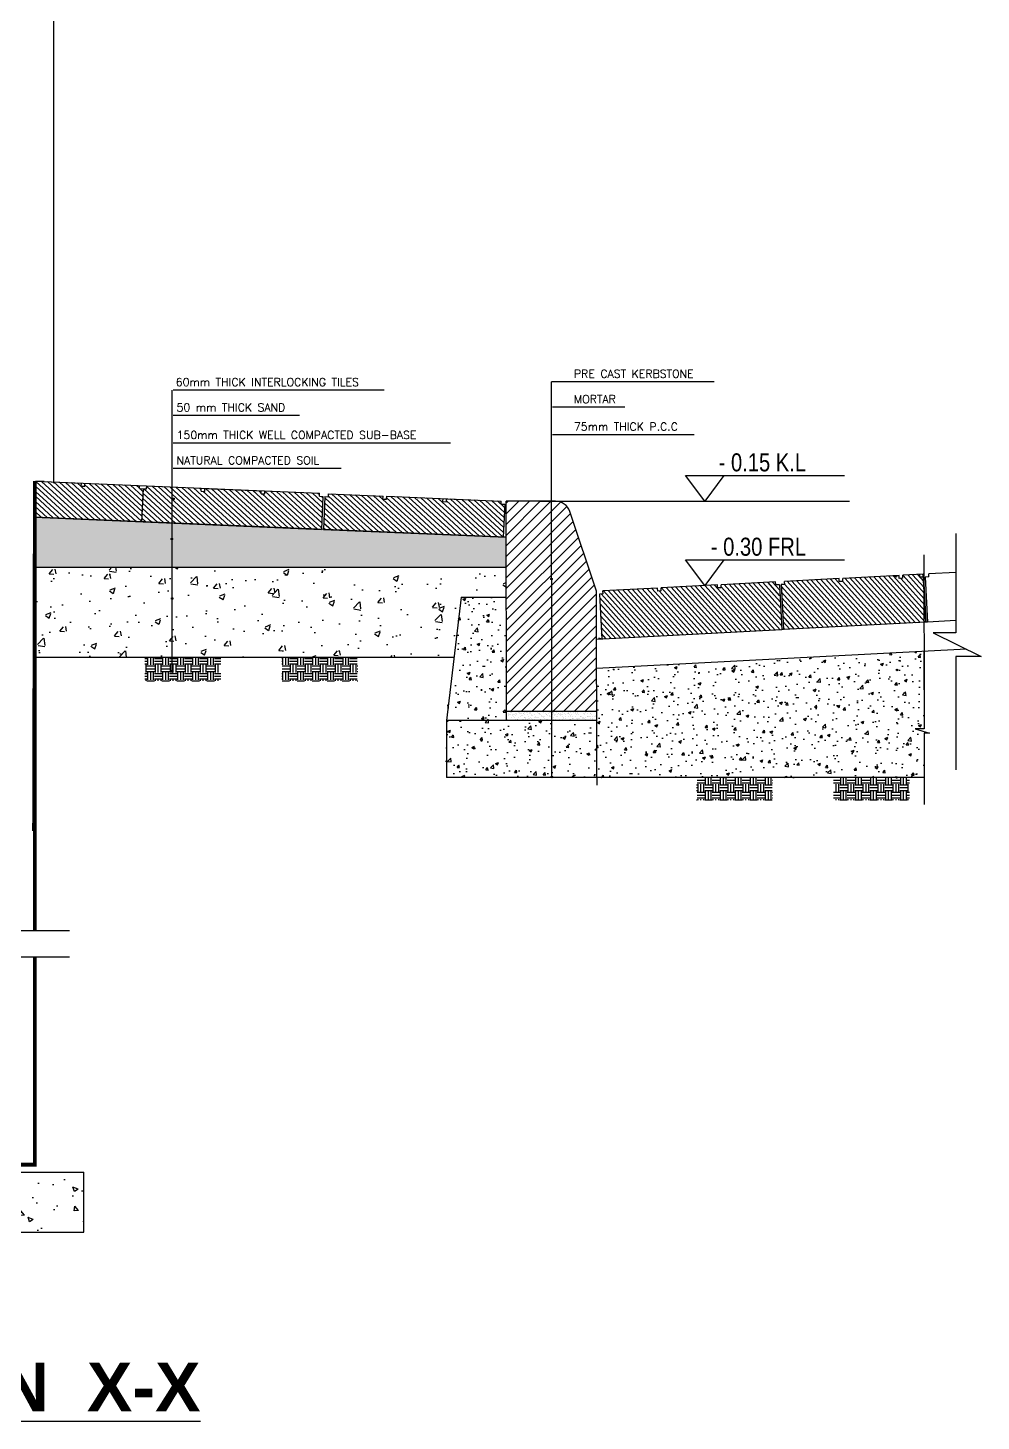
# Model space of a CAD drawing. Header units: centimetres. Extents: x -3744 to 3813, y -6963 to 3597.
# Drawn here: x -1114 to -718, y -6958 to -6379 of the extents above; entities that cross this region are included whole.
import ezdxf

# ---------------------------------------------------------------- set-up
doc = ezdxf.new("R2010")
doc.units = ezdxf.units.CM
doc.header["$LTSCALE"] = 100
doc.header["$MEASUREMENT"] = 0
for name, color, linetype in [('A_DIM-AXIS', 6, 'Continuous'), ('CONC', 3, 'Continuous'), ('HAT', 4, 'Continuous'), ('HATCH', 8, 'Continuous'), ('L-LANDSCAPE', 11, 'Continuous'), ('Section', 7, 'Continuous'), ('TEXT', 3, 'Continuous'), ('WALL-01', 7, 'Continuous'), ('WALL-03', 2, 'Continuous')]:
    doc.layers.add(name, color=color, linetype=linetype)
doc.styles.add('ROMANS', font='romans')
doc.styles.add('SANSSERIFBOLD', font='SASB____.pfb', dxfattribs={"height": 0.7})
doc.styles.add('XX-Z6-101$0$Arial-0.8', font='arial.ttf', dxfattribs={"width": 0.8})

# ---------------------------------------------------------------- blocks, each defined once
blk = doc.blocks.new('*X83')
at = {"color": 0}
for p, q in [((-5507.6, 1093.8), (-5500, 1093.8)), ((-5507.6, 1084.4), (-5500, 1084.4)), ((-5507.6, 1075), (-5500, 1075)), ((-5503.1, 1046.9), (-5503.1, 1071.9)), ((-5500, 1068.8), (-5475, 1068.8)), ((-5496.9, 1071.9), (-5496.9, 1094.5)), ((-5487.5, 1071.9), (-5487.5, 1094.5)), ((-5478.1, 1071.9), (-5478.1, 1094.5)), ((-5475, 1093.8), (-5450, 1093.8)), ((-5475, 1084.4), (-5450, 1084.4)), ((-5475, 1075), (-5450, 1075)), ((-5471.9, 1046.9), (-5471.9, 1071.9)), ((-5462.5, 1046.9), (-5462.5, 1071.9)), ((-5453.1, 1046.9), (-5453.1, 1071.9)), ((-5450, 1068.8), (-5425, 1068.8)), ((-5446.9, 1071.9), (-5446.9, 1094.5)), ((-5437.5, 1071.9), (-5437.5, 1094.5)), ((-5428.1, 1071.9), (-5428.1, 1094.5)), ((-5425, 1093.8), (-5400, 1093.8)), ((-5425, 1084.4), (-5400, 1084.4)), ((-5425, 1075), (-5400, 1075)), ((-5421.9, 1046.9), (-5421.9, 1071.9)), ((-5412.5, 1046.9), (-5412.5, 1071.9)), ((-5403.1, 1046.9), (-5403.1, 1071.9)), ((-5400, 1068.8), (-5375, 1068.8)), ((-5396.9, 1071.9), (-5396.9, 1094.5)), ((-5387.5, 1071.9), (-5387.5, 1094.5)), ((-5378.1, 1071.9), (-5378.1, 1094.5)), ((-5375, 1093.8), (-5350, 1093.8)), ((-5375, 1084.4), (-5350, 1084.4)), ((-5375, 1075), (-5350, 1075)), ((-5371.9, 1046.9), (-5371.9, 1071.9)), ((-5362.5, 1046.9), (-5362.5, 1071.9)), ((-5353.1, 1046.9), (-5353.1, 1071.9)), ((-5350, 1068.8), (-5325, 1068.8)), ((-5346.9, 1071.9), (-5346.9, 1094.5)), ((-5337.5, 1071.9), (-5337.5, 1094.5)), ((-5328.1, 1071.9), (-5328.1, 1094.5)), ((-5325, 1093.8), (-5300, 1093.8)), ((-5325, 1084.4), (-5300, 1084.4)), ((-5325, 1075), (-5300, 1075)), ((-5321.9, 1046.9), (-5321.9, 1071.9)), ((-5312.5, 1046.9), (-5312.5, 1071.9)), ((-5303.1, 1046.9), (-5303.1, 1071.9)), ((-5300, 1068.8), (-5275, 1068.8)), ((-5296.9, 1071.9), (-5296.9, 1094.5)), ((-5287.5, 1071.9), (-5287.5, 1094.5)), ((-5278.1, 1071.9), (-5278.1, 1094.5)), ((-5275, 1093.8), (-5254.4, 1093.8)), ((-5275, 1084.4), (-5254.4, 1084.4)), ((-5275, 1075), (-5254.4, 1075)), ((-5271.9, 1046.9), (-5271.9, 1071.9)), ((-5262.5, 1046.9), (-5262.5, 1071.9)), ((-5050.8, 1093.8), (-5050, 1093.8)), ((-5050.8, 1084.4), (-5050, 1084.4)), ((-5050.8, 1075), (-5050, 1075)), ((-5050, 1068.8), (-5025, 1068.8)), ((-5046.9, 1071.9), (-5046.9, 1094.5)), ((-5037.5, 1071.9), (-5037.5, 1094.5)), ((-5028.1, 1071.9), (-5028.1, 1094.5)), ((-5025, 1093.8), (-5000, 1093.8)), ((-5025, 1084.4), (-5000, 1084.4)), ((-5025, 1075), (-5000, 1075)), ((-5021.9, 1046.9), (-5021.9, 1071.9)), ((-5012.5, 1046.9), (-5012.5, 1071.9)), ((-5003.1, 1046.9), (-5003.1, 1071.9)), ((-5000, 1068.8), (-4975, 1068.8)), ((-4996.9, 1071.9), (-4996.9, 1094.5)), ((-4987.5, 1071.9), (-4987.5, 1094.5)), ((-4978.1, 1071.9), (-4978.1, 1094.5)), ((-4975, 1093.8), (-4950, 1093.8)), ((-4975, 1084.4), (-4950, 1084.4)), ((-4975, 1075), (-4950, 1075)), ((-4971.9, 1046.9), (-4971.9, 1071.9)), ((-4962.5, 1046.9), (-4962.5, 1071.9)), ((-4953.1, 1046.9), (-4953.1, 1071.9)), ((-4950, 1068.8), (-4925, 1068.8)), ((-4946.9, 1071.9), (-4946.9, 1094.5)), ((-4937.5, 1071.9), (-4937.5, 1094.5)), ((-4928.1, 1071.9), (-4928.1, 1094.5)), ((-4925, 1093.8), (-4900, 1093.8)), ((-4925, 1084.4), (-4900, 1084.4)), ((-4925, 1075), (-4900, 1075)), ((-4921.9, 1046.9), (-4921.9, 1071.9)), ((-4912.5, 1046.9), (-4912.5, 1071.9)), ((-4903.1, 1046.9), (-4903.1, 1071.9)), ((-4900, 1068.8), (-4875, 1068.8)), ((-4896.9, 1071.9), (-4896.9, 1094.5)), ((-4887.5, 1071.9), (-4887.5, 1094.5)), ((-4878.1, 1071.9), (-4878.1, 1094.5)), ((-4875, 1093.8), (-4850, 1093.8)), ((-4875, 1084.4), (-4850, 1084.4)), ((-4875, 1075), (-4850, 1075)), ((-4871.9, 1046.9), (-4871.9, 1071.9)), ((-4862.5, 1046.9), (-4862.5, 1071.9)), ((-4853.1, 1046.9), (-4853.1, 1071.9)), ((-4850, 1068.8), (-4825, 1068.8)), ((-4846.9, 1071.9), (-4846.9, 1094.5)), ((-4837.5, 1071.9), (-4837.5, 1094.5)), ((-4828.1, 1071.9), (-4828.1, 1094.5)), ((-4825, 1093.8), (-4800, 1093.8)), ((-4825, 1084.4), (-4800, 1084.4)), ((-4825, 1075), (-4800, 1075)), ((-4821.9, 1046.9), (-4821.9, 1071.9)), ((-4812.5, 1046.9), (-4812.5, 1071.9)), ((-4803.1, 1046.9), (-4803.1, 1071.9)), ((-4800, 1068.8), (-4797.5, 1068.8)), ((-5507.6, 1043.8), (-5500, 1043.8)), ((-5507.6, 1034.4), (-5500, 1034.4)), ((-5507.6, 1025), (-5500, 1025)), ((-5503.1, 1018.4), (-5503.1, 1021.9)), ((-5500, 1059.4), (-5475, 1059.4)), ((-5500, 1050), (-5475, 1050)), ((-5496.9, 1021.9), (-5496.9, 1046.9)), ((-5487.5, 1021.9), (-5487.5, 1046.9)), ((-5478.1, 1021.9), (-5478.1, 1046.9)), ((-5475, 1043.8), (-5450, 1043.8)), ((-5475, 1034.4), (-5450, 1034.4)), ((-5475, 1025), (-5450, 1025)), ((-5471.9, 1018.4), (-5471.9, 1021.9)), ((-5462.5, 1018.4), (-5462.5, 1021.9)), ((-5453.1, 1018.4), (-5453.1, 1021.9)), ((-5450, 1059.4), (-5425, 1059.4)), ((-5450, 1050), (-5425, 1050)), ((-5446.9, 1021.9), (-5446.9, 1046.9)), ((-5437.5, 1021.9), (-5437.5, 1046.9)), ((-5428.1, 1021.9), (-5428.1, 1046.9)), ((-5425, 1043.8), (-5400, 1043.8)), ((-5425, 1034.4), (-5400, 1034.4)), ((-5425, 1025), (-5400, 1025)), ((-5421.9, 1018.4), (-5421.9, 1021.9)), ((-5412.5, 1018.4), (-5412.5, 1021.9)), ((-5403.1, 1018.4), (-5403.1, 1021.9)), ((-5400, 1059.4), (-5375, 1059.4)), ((-5400, 1050), (-5375, 1050)), ((-5396.9, 1021.9), (-5396.9, 1046.9)), ((-5387.5, 1021.9), (-5387.5, 1046.9)), ((-5378.1, 1021.9), (-5378.1, 1046.9)), ((-5375, 1043.8), (-5350, 1043.8)), ((-5375, 1034.4), (-5350, 1034.4)), ((-5375, 1025), (-5350, 1025)), ((-5371.9, 1018.4), (-5371.9, 1021.9)), ((-5362.5, 1018.4), (-5362.5, 1021.9)), ((-5353.1, 1018.4), (-5353.1, 1021.9)), ((-5350, 1059.4), (-5325, 1059.4)), ((-5350, 1050), (-5325, 1050)), ((-5346.9, 1021.9), (-5346.9, 1046.9)), ((-5337.5, 1021.9), (-5337.5, 1046.9)), ((-5328.1, 1021.9), (-5328.1, 1046.9)), ((-5325, 1043.8), (-5300, 1043.8)), ((-5325, 1034.4), (-5300, 1034.4)), ((-5325, 1025), (-5300, 1025)), ((-5321.9, 1018.4), (-5321.9, 1021.9)), ((-5312.5, 1018.4), (-5312.5, 1021.9)), ((-5303.1, 1018.4), (-5303.1, 1021.9)), ((-5300, 1059.4), (-5275, 1059.4)), ((-5300, 1050), (-5275, 1050)), ((-5296.9, 1021.9), (-5296.9, 1046.9)), ((-5287.5, 1021.9), (-5287.5, 1046.9)), ((-5278.1, 1021.9), (-5278.1, 1046.9)), ((-5275, 1043.8), (-5254.4, 1043.8)), ((-5275, 1034.4), (-5254.4, 1034.4)), ((-5275, 1025), (-5254.4, 1025)), ((-5271.9, 1018.4), (-5271.9, 1021.9)), ((-5262.5, 1018.4), (-5262.5, 1021.9)), ((-5050.8, 1043.8), (-5050, 1043.8)), ((-5050.8, 1034.4), (-5050, 1034.4)), ((-5050.8, 1025), (-5050, 1025)), ((-5050, 1059.4), (-5025, 1059.4)), ((-5050, 1050), (-5025, 1050)), ((-5046.9, 1021.9), (-5046.9, 1046.9)), ((-5037.5, 1021.9), (-5037.5, 1046.9)), ((-5028.1, 1021.9), (-5028.1, 1046.9)), ((-5025, 1043.8), (-5000, 1043.8)), ((-5025, 1034.4), (-5000, 1034.4)), ((-5025, 1025), (-5000, 1025)), ((-5021.9, 1018.4), (-5021.9, 1021.9)), ((-5012.5, 1018.4), (-5012.5, 1021.9)), ((-5003.1, 1018.4), (-5003.1, 1021.9)), ((-5000, 1059.4), (-4975, 1059.4)), ((-5000, 1050), (-4975, 1050)), ((-4996.9, 1021.9), (-4996.9, 1046.9)), ((-4987.5, 1021.9), (-4987.5, 1046.9)), ((-4978.1, 1021.9), (-4978.1, 1046.9)), ((-4975, 1043.8), (-4950, 1043.8)), ((-4975, 1034.4), (-4950, 1034.4)), ((-4975, 1025), (-4950, 1025)), ((-4971.9, 1018.4), (-4971.9, 1021.9)), ((-4962.5, 1018.4), (-4962.5, 1021.9)), ((-4953.1, 1018.4), (-4953.1, 1021.9)), ((-4950, 1059.4), (-4925, 1059.4)), ((-4950, 1050), (-4925, 1050)), ((-4946.9, 1021.9), (-4946.9, 1046.9)), ((-4937.5, 1021.9), (-4937.5, 1046.9)), ((-4928.1, 1021.9), (-4928.1, 1046.9)), ((-4925, 1043.8), (-4900, 1043.8)), ((-4925, 1034.4), (-4900, 1034.4)), ((-4925, 1025), (-4900, 1025)), ((-4921.9, 1018.4), (-4921.9, 1021.9)), ((-4912.5, 1018.4), (-4912.5, 1021.9)), ((-4903.1, 1018.4), (-4903.1, 1021.9)), ((-4900, 1059.4), (-4875, 1059.4)), ((-4900, 1050), (-4875, 1050)), ((-4896.9, 1021.9), (-4896.9, 1046.9)), ((-4887.5, 1021.9), (-4887.5, 1046.9)), ((-4878.1, 1021.9), (-4878.1, 1046.9)), ((-4875, 1043.8), (-4850, 1043.8)), ((-4875, 1034.4), (-4850, 1034.4)), ((-4875, 1025), (-4850, 1025)), ((-4871.9, 1018.4), (-4871.9, 1021.9)), ((-4862.5, 1018.4), (-4862.5, 1021.9)), ((-4853.1, 1018.4), (-4853.1, 1021.9)), ((-4850, 1059.4), (-4825, 1059.4)), ((-4850, 1050), (-4825, 1050)), ((-4846.9, 1021.9), (-4846.9, 1046.9)), ((-4837.5, 1021.9), (-4837.5, 1046.9)), ((-4828.1, 1021.9), (-4828.1, 1046.9)), ((-4825, 1043.8), (-4800, 1043.8)), ((-4825, 1034.4), (-4800, 1034.4)), ((-4825, 1025), (-4800, 1025)), ((-4821.9, 1018.4), (-4821.9, 1021.9)), ((-4812.5, 1018.4), (-4812.5, 1021.9)), ((-4803.1, 1018.4), (-4803.1, 1021.9)), ((-4800, 1059.4), (-4797.5, 1059.4)), ((-4800, 1050), (-4797.5, 1050)), ((-5500, 1018.8), (-5475, 1018.8)), ((-5450, 1018.8), (-5425, 1018.8)), ((-5400, 1018.8), (-5375, 1018.8)), ((-5350, 1018.8), (-5325, 1018.8)), ((-5300, 1018.8), (-5275, 1018.8)), ((-5050, 1018.8), (-5025, 1018.8)), ((-5000, 1018.8), (-4975, 1018.8)), ((-4950, 1018.8), (-4925, 1018.8)), ((-4900, 1018.8), (-4875, 1018.8)), ((-4850, 1018.8), (-4825, 1018.8)), ((-4800, 1018.8), (-4797.5, 1018.8))]:
    blk.add_line(p, q, dxfattribs=at)
blk = doc.blocks.new('*X84')
at = {"color": 0}
for p, q in [((-311.2, 3542.4), (-311.2, 3542.4)), ((-307, 3543), (-307, 3543)), ((-306.4, 3547.3), (-306.4, 3547.3)), ((-304.9, 3542.5), (-304.9, 3542.5)), ((-303, 3545.2), (-303, 3545.2)), ((-300.9, 3550.3), (-300.9, 3550.3)), ((-300.5, 3543.8), (-300.5, 3543.8)), ((-295.3, 3549.9), (-295.3, 3549.9)), ((-294.8, 3534.5), (-294.8, 3534.5)), ((-293, 3543), (-293, 3543)), ((-291.5, 3541.7), (-291.5, 3541.7)), ((-290.9, 3537.5), (-290.9, 3537.5)), ((-289.6, 3545.3), (-289.6, 3545.3)), ((-285.5, 3545.8), (-285.5, 3545.8)), ((-284.5, 3535.3), (-284.5, 3535.3)), ((-284, 3542.8), (-284, 3542.8)), ((-281.5, 3547.4), (-281.5, 3547.4)), ((-279, 3546.7), (-279, 3546.7)), ((-278.1, 3545.2), (-278.1, 3545.2)), ((-273.7, 3550.7), (-273.7, 3550.7)), ((-273.2, 3535.3), (-273.2, 3535.3)), ((-268.9, 3550), (-268.9, 3550)), ((-268.1, 3548.1), (-268.1, 3548.1)), ((-267.4, 3548.7), (-267.4, 3548.7)), ((-266, 3537.5), (-266, 3537.5)), ((-263.9, 3548.6), (-263.9, 3548.6)), ((-263.5, 3542.7), (-263.5, 3542.7)), ((-260.5, 3542.3), (-260.5, 3542.3)), ((-257.4, 3549.5), (-257.4, 3549.5)), ((-256.6, 3547.4), (-256.6, 3547.4)), ((-253.2, 3545.3), (-253.2, 3545.3)), ((-252.8, 3551), (-252.8, 3551)), ((-252.5, 3535), (-252.5, 3535)), ((-252.2, 3535.5), (-252.2, 3535.5)), ((-251, 3533.7), (-251, 3533.7)), ((-250.1, 3529.8), (-250.1, 3529.8)), ((-246.6, 3550.9), (-246.6, 3550.9)), ((-242.4, 3551.5), (-242.4, 3551.5)), ((-241.9, 3543.5), (-241.9, 3543.5)), ((-241.1, 3537.6), (-241.1, 3537.6)), ((-239.2, 3531.2), (-239.2, 3531.2)), ((-236.4, 3549.3), (-236.4, 3549.3)), ((-235.9, 3552.3), (-235.9, 3552.3)), ((-235, 3531.7), (-235, 3531.7)), ((-232.3, 3550.9), (-232.3, 3550.9)), ((-231.8, 3535.4), (-231.8, 3535.4)), ((-231.7, 3547.5), (-231.7, 3547.5)), ((-228.5, 3542), (-228.5, 3542)), ((-228.5, 3532.6), (-228.5, 3532.6)), ((-228.3, 3545.3), (-228.3, 3545.3)), ((-227, 3540.7), (-227, 3540.7)), ((-225, 3553.8), (-225, 3553.8)), ((-221, 3543.7), (-221, 3543.7)), ((-220.9, 3554.3), (-220.9, 3554.3)), ((-220, 3534.3), (-220, 3534.3)), ((-217.7, 3534), (-217.7, 3534)), ((-216.1, 3537.6), (-216.1, 3537.6)), ((-214.4, 3555.2), (-214.4, 3555.2)), ((-213.5, 3534.6), (-213.5, 3534.6)), ((-210.7, 3551.6), (-210.7, 3551.6)), ((-210.2, 3536.2), (-210.2, 3536.2)), ((-207, 3535.4), (-207, 3535.4)), ((-206.7, 3547.5), (-206.7, 3547.5)), ((-204.4, 3549.1), (-204.4, 3549.1)), ((-203.4, 3545.4), (-203.4, 3545.4)), ((-202.9, 3547.7), (-202.9, 3547.7)), ((-200.5, 3543.6), (-200.5, 3543.6)), ((-196.1, 3536.9), (-196.1, 3536.9)), ((-196, 3541.3), (-196, 3541.3)), ((-192, 3537.4), (-192, 3537.4)), ((-191.2, 3537.6), (-191.2, 3537.6)), ((-189.7, 3551.9), (-189.7, 3551.9)), ((-189.2, 3536.5), (-189.2, 3536.5)), ((-188, 3534), (-188, 3534)), ((-186.5, 3532.7), (-186.5, 3532.7)), ((-185.5, 3538.3), (-185.5, 3538.3)), ((-181.8, 3547.6), (-181.8, 3547.6)), ((-178.9, 3554.7), (-178.9, 3554.7)), ((-178.9, 3544.4), (-178.9, 3544.4)), ((-178.5, 3545.4), (-178.5, 3545.4)), ((-174.6, 3539.7), (-174.6, 3539.7)), ((-171.9, 3548.3), (-171.9, 3548.3)), ((-170.4, 3540.2), (-170.4, 3540.2)), ((-169.3, 3551.8), (-169.3, 3551.8)), ((-168.8, 3536.4), (-168.8, 3536.4)), ((-166.3, 3537.7), (-166.3, 3537.7)), ((-158, 3544.7), (-158, 3544.7)), ((-157.5, 3529.3), (-157.5, 3529.3)), ((-156.9, 3547.6), (-156.9, 3547.6)), ((-155.5, 3533.3), (-155.5, 3533.3)), ((-153.5, 3545.5), (-153.5, 3545.5)), ((-153.1, 3542.5), (-153.1, 3542.5)), ((-148.9, 3543.1), (-148.9, 3543.1)), ((-147.9, 3555.4), (-147.9, 3555.4)), ((-147.7, 3552.6), (-147.7, 3552.6)), ((-147.2, 3537.2), (-147.2, 3537.2)), ((-142.4, 3543.9), (-142.4, 3543.9)), ((-141.4, 3537.7), (-141.4, 3537.7)), ((-139.9, 3548.1), (-139.9, 3548.1)), ((-138.4, 3546.7), (-138.4, 3546.7)), ((-137.5, 3544.6), (-137.5, 3544.6)), ((-132, 3547.7), (-132, 3547.7)), ((-131.5, 3545.4), (-131.5, 3545.4)), ((-131.5, 3540.3), (-131.5, 3540.3)), ((-128.6, 3545.5), (-128.6, 3545.5)), ((-127.4, 3545.9), (-127.4, 3545.9)), ((-126.7, 3552.9), (-126.7, 3552.9)), ((-126.2, 3537.4), (-126.2, 3537.4)), ((-123.5, 3533), (-123.5, 3533)), ((-122.1, 3531.7), (-122.1, 3531.7)), ((-120.9, 3546.8), (-120.9, 3546.8)), ((-116.5, 3537.8), (-116.5, 3537.8)), ((-115.9, 3555.1), (-115.9, 3555.1)), ((-115.9, 3545.4), (-115.9, 3545.4)), ((-115.4, 3529.9), (-115.4, 3529.9)), ((-114.4, 3553.7), (-114.4, 3553.7)), ((-110, 3548.2), (-110, 3548.2)), ((-107.4, 3547.4), (-107.4, 3547.4)), ((-107.1, 3547.7), (-107.1, 3547.7)), ((-106.3, 3552.8), (-106.3, 3552.8)), ((-105.8, 3548.7), (-105.8, 3548.7)), ((-105.8, 3537.3), (-105.8, 3537.3)), ((-103.7, 3545.6), (-103.7, 3545.6)), ((-99.5, 3540.1), (-99.5, 3540.1)), ((-99.3, 3549.6), (-99.3, 3549.6)), ((-98, 3538.7), (-98, 3538.7)), ((-95, 3545.6), (-95, 3545.6)), ((-94.5, 3530.2), (-94.5, 3530.2)), ((-91.9, 3529.9), (-91.9, 3529.9)), ((-91.6, 3537.8), (-91.6, 3537.8)), ((-91, 3532.3), (-91, 3532.3)), ((-88.5, 3551), (-88.5, 3551)), ((-84.7, 3553.5), (-84.7, 3553.5)), ((-84.3, 3551.6), (-84.3, 3551.6)), ((-84.1, 3538.1), (-84.1, 3538.1)), ((-83.4, 3554.4), (-83.4, 3554.4)), ((-82.2, 3547.8), (-82.2, 3547.8)), ((-81.1, 3531.3), (-81.1, 3531.3)), ((-78.8, 3545.6), (-78.8, 3545.6)), ((-77.8, 3552.4), (-77.8, 3552.4)), ((-76.9, 3531.8), (-76.9, 3531.8)), ((-75.4, 3547.1), (-75.4, 3547.1)), ((-74.5, 3545.5), (-74.5, 3545.5)), ((-74, 3545.7), (-74, 3545.7)), ((-74, 3530.1), (-74, 3530.1)), ((-70.4, 3532.7), (-70.4, 3532.7)), ((-67, 3539.4), (-67, 3539.4)), ((-66.9, 3553.9), (-66.9, 3553.9)), ((-66.7, 3537.9), (-66.7, 3537.9)), ((-63.7, 3553.8), (-63.7, 3553.8)), ((-63.2, 3538.4), (-63.2, 3538.4)), ((-62.8, 3554.4), (-62.8, 3554.4)), ((-59.5, 3534.1), (-59.5, 3534.1)), ((-59, 3532.1), (-59, 3532.1)), ((-57.6, 3530.7), (-57.6, 3530.7)), ((-57.3, 3547.8), (-57.3, 3547.8)), ((-56.2, 3555.3), (-56.2, 3555.3)), ((-55.4, 3534.7), (-55.4, 3534.7)), ((-53.9, 3545.7), (-53.9, 3545.7)), ((-52.9, 3546.3), (-52.9, 3546.3)), ((-52.4, 3530.9), (-52.4, 3530.9)), ((-51.4, 3554.1), (-51.4, 3554.1)), ((-49.9, 3552.8), (-49.9, 3552.8)), ((-48.9, 3535.5), (-48.9, 3535.5)), ((-43.2, 3553.7), (-43.2, 3553.7)), ((-42.9, 3546.4), (-42.9, 3546.4)), ((-42.7, 3538.3), (-42.7, 3538.3)), ((-41.7, 3537.9), (-41.7, 3537.9)), ((-38, 3537), (-38, 3537)), ((-35, 3539.1), (-35, 3539.1)), ((-33.8, 3537.5), (-33.8, 3537.5)), ((-33.5, 3537.7), (-33.5, 3537.7)), ((-32.4, 3547.8), (-32.4, 3547.8)), ((-32, 3546.6), (-32, 3546.6)), ((-31.5, 3531.2), (-31.5, 3531.2)), ((-29, 3545.7), (-29, 3545.7)), ((-27.3, 3538.4), (-27.3, 3538.4)), ((-26.5, 3531.4), (-26.5, 3531.4)), ((-21.6, 3554.5), (-21.6, 3554.5)), ((-21.1, 3539.1), (-21.1, 3539.1)), ((-18.9, 3553.4), (-18.9, 3553.4)), ((-16.8, 3538), (-16.8, 3538)), ((-16.5, 3539.8), (-16.5, 3539.8)), ((-308.6, 3528.3), (-308.6, 3528.3)), ((-304.4, 3527.1), (-304.4, 3527.1)), ((-299.9, 3527.3), (-299.9, 3527.3)), ((-283.5, 3527.4), (-283.5, 3527.4)), ((-282.3, 3525.5), (-282.3, 3525.5)), ((-278.1, 3526.1), (-278.1, 3526.1)), ((-276.6, 3528), (-276.6, 3528)), ((-275.1, 3526.6), (-275.1, 3526.6)), ((-275, 3527.4), (-275, 3527.4)), ((-271.6, 3526.9), (-271.6, 3526.9)), ((-263, 3527.3), (-263, 3527.3)), ((-260.7, 3528.3), (-260.7, 3528.3)), ((-256.6, 3528.9), (-256.6, 3528.9)), ((-250.1, 3527.4), (-250.1, 3527.4)), ((-244.1, 3527.3), (-244.1, 3527.3)), ((-241.4, 3528), (-241.4, 3528)), ((-225.2, 3527.5), (-225.2, 3527.5)), ((-220.5, 3528.3), (-220.5, 3528.3)), ((-212.1, 3527), (-212.1, 3527)), ((-210.6, 3525.7), (-210.6, 3525.7)), ((-200.3, 3527.5), (-200.3, 3527.5)), ((-200, 3528.2), (-200, 3528.2)), ((-179.6, 3526.3), (-179.6, 3526.3)), ((-178.4, 3529), (-178.4, 3529)), ((-175.4, 3527.5), (-175.4, 3527.5)), ((-150.5, 3527.6), (-150.5, 3527.6)), ((-147.6, 3526), (-147.6, 3526)), ((-137, 3529.2), (-137, 3529.2)), ((-125.5, 3527.6), (-125.5, 3527.6)), ((-124.1, 3525.6), (-124.1, 3525.6)), ((-122.2, 3525.5), (-122.2, 3525.5)), ((-120, 3526.2), (-120, 3526.2)), ((-113.5, 3527), (-113.5, 3527)), ((-102.6, 3528.4), (-102.6, 3528.4)), ((-100.6, 3527.7), (-100.6, 3527.7)), ((-98.4, 3529), (-98.4, 3529)), ((-97.3, 3525.5), (-97.3, 3525.5)), ((-75.7, 3527.7), (-75.7, 3527.7)), ((-72.3, 3525.6), (-72.3, 3525.6)), ((-50.8, 3527.8), (-50.8, 3527.8)), ((-47.4, 3525.6), (-47.4, 3525.6)), ((-25.9, 3527.8), (-25.9, 3527.8)), ((-22.5, 3525.7), (-22.5, 3525.7))]:
    blk.add_line(p, q, dxfattribs=at)

msp = doc.modelspace()

# ---------------------------------------------------------------- hatches: boundary and pattern name
at = {"layer": 'A_DIM-AXIS'}
h = msp.add_hatch(dxfattribs=at)
h.set_pattern_fill('ANSI31', color=253, scale=0.5, angle=92.45381, style=0)
h.set_pattern_definition([(137.45381124, (-158282.3638, -624357.1533), (-1.0734426416, -1.169562801), [])])
h.paths.add_polyline_path([(-1111.73, -6582.24), (-1111.09, -6567.27), (-1092.23, -6568.08), (-1092.28, -6569.33), (-1090.78, -6569.39), (-1090.73, -6568.15), (-1068.03, -6569.12), (-1068.09, -6570.37), (-1066.59, -6570.43), (-1067.18, -6584.15)])
h = msp.add_hatch(dxfattribs=at)
h.set_pattern_fill('ANSI31', color=253, scale=0.5, angle=92.45381, style=0)
h.set_pattern_definition([(137.45381124, (-158357.1842, -624360.3596), (-1.0734426416, -1.169562801), [])])
h.paths.add_polyline_path([(-1066.59, -6570.43), (-1065.1, -6570.49), (-1065.04, -6569.25), (-1042.35, -6570.22), (-1042.4, -6571.47), (-1040.9, -6571.53), (-1040.85, -6570.28), (-1017.41, -6571.29), (-1017.46, -6572.54), (-1015.96, -6572.6), (-1015.91, -6571.35), (-993.21, -6572.33), (-993.27, -6573.57), (-991.77, -6573.64), (-992.36, -6587.35), (-1067.18, -6584.15)])
h = msp.add_hatch(dxfattribs=at)
h.set_pattern_fill('ANSI31', color=253, scale=0.5, angle=92.45381, style=0)
h.set_pattern_definition([(137.45381124, (-158432.7528, -624363.598), (-1.0734426416, -1.169562801), [])])
h.paths.add_polyline_path([(-991.02, -6573.67), (-989.53, -6573.73), (-989.47, -6572.49), (-966.78, -6573.46), (-966.83, -6574.71), (-965.33, -6574.77), (-965.28, -6573.52), (-941.84, -6574.53), (-941.89, -6575.77), (-940.39, -6575.84), (-940.34, -6574.59), (-917.65, -6575.56), (-917.7, -6576.81), (-916.2, -6576.87), (-916.79, -6590.59), (-991.61, -6587.39)])
h = msp.add_hatch(dxfattribs=at)
h.set_pattern_fill('ANSI31', color=253, scale=25, style=0)
h.set_pattern_definition([(45, (-12083.17, -15574.1334), (-2.2097087, 2.2097087), [])])
edge = h.paths.add_edge_path()
edge.add_line((-896.6, -6663.11), (-878.02, -6663.11))
edge.add_line((-878.02, -6663.11), (-878.1, -6613.06))
edge.add_line((-878.1, -6613.06), (-889.16, -6579.88))
edge.add_arc((-895.08, -6581.85), 6.24, 18.43495, 90)
edge.add_line((-895.08, -6575.61), (-896.68, -6575.61))
edge.add_line((-896.68, -6575.61), (-896.65, -6607.68))
edge.add_arc((-896.73, -6608), 0.328, -74.88017, 74.97532, ccw=False)
edge.add_line((-896.65, -6608.32), (-896.6, -6663.11))
edge = h.paths.add_edge_path()
edge.add_line((-915.43, -6663.11), (-896.6, -6663.11))
edge.add_line((-896.6, -6663.11), (-896.65, -6608.32))
edge.add_arc((-896.73, -6608), 0.328, 74.97532, 285.11983, ccw=False)
edge.add_line((-896.65, -6607.68), (-896.68, -6575.61))
edge.add_line((-896.68, -6575.61), (-915.54, -6575.61))
edge.add_line((-915.54, -6575.61), (-915.43, -6663.11))
h = msp.add_hatch(dxfattribs=at)
h.set_pattern_fill('ANSI31', color=253, scale=12.5, angle=87.00767, style=0)
h.set_pattern_definition([(132.007672, (-12536.2359, -14998.2405), (-1.1610238, -1.04567204), [])])
h.paths.add_polyline_path([(-742.14, -6605.96), (-750.71, -6606.41), (-750.64, -6607.65), (-752.14, -6607.73), (-752.21, -6606.48), (-753.51, -6606.55), (-753.27, -6611.12, -0.429595), (-752.91, -6611.43, -0.429595), (-753.24, -6611.77), (-752.47, -6626.53), (-741.09, -6625.93)])
h.paths.add_polyline_path([(-753.24, -6611.77, -0.398998), (-753.56, -6611.46, -0.398998), (-753.27, -6611.12), (-753.51, -6606.55), (-775.64, -6607.71), (-775.57, -6608.96), (-777.07, -6609.03), (-777.13, -6607.79), (-799.82, -6608.97), (-799.76, -6610.22), (-801.25, -6610.3), (-800.27, -6629.02), (-752.47, -6626.53)])
h.paths.add_polyline_path([(-802, -6610.34), (-803.49, -6610.42), (-803.56, -6609.17), (-812.76, -6609.65), (-826.24, -6610.35), (-826.18, -6611.6), (-827.68, -6611.68), (-827.74, -6610.43), (-851.17, -6611.66), (-851.11, -6612.9), (-852.6, -6612.98), (-852.67, -6611.74), (-875.36, -6612.92), (-875.29, -6614.17), (-876.79, -6614.25), (-875.81, -6632.97), (-801.02, -6629.06)])
at = {"layer": 'HATCH'}
h = msp.add_hatch(dxfattribs=at)
h.set_pattern_fill('AR-SAND', color=256, scale=0.05)
h.set_pattern_definition([(37.5, (-184628.1395, -616595.2523), (-0.080001565, 2.4470661866), [0, -1.9304, 0, -2.159, 0, -2.06375]), (7.5, (-184628.1395, -616595.2523), (2.247616416, 3.584125503), [0, -1.0414, 0, -1.7399, 0, -0.66675]), (327.5, (-184629.7016, -616595.2523), (3.954961851, 0.0071859234), [0, -0.635, 0, -2.286, 0, -2.9845]), (317.5, (-184629.7016, -616595.2523), (3.817782262, 1.114646616), [0, -0.3175, 0, -1.4986, 0, -1.7145])])
h.paths.add_polyline_path([(-1111.91, -6603.07), (-1111.73, -6582.24), (-915.54, -6590.59), (-915.54, -6603.07)])
at = {"layer": 'HATCH', "linetype": 'Continuous'}
h = msp.add_hatch(dxfattribs=at)
h.set_pattern_fill('AR-CONC', color=8, scale=0.125)
h.set_pattern_definition([(50, (-184628.14, -616595.252), (22.7730836, -1.9923857), [2.38125, -26.19375]), (355, (-184628.14, -616595.252), (-4.4054277, 23.88210565), [1.905, -20.955073]), (100.4514447, (-184626.242, -616595.418), (18.3676559, 21.889719), [2.0237511, -22.2612806]), (46.1842, (-184628.14, -616588.902), (33.8848801, -5.255291), [3.571875, -39.290625]), (96.6355576, (-184625.316, -616589.34), (29.6755168, 30.9282656), [3.0356279, -33.391951]), (351.184151, (-184628.14, -616588.902), (29.6755168, 30.9282656), [2.8574959, -31.4324665]), (21, (-184624.965, -616590.49), (18.9517989, -12.7831498), [2.38125, -26.19375]), (326, (-184624.965, -616590.49), (7.72525354, 23.0234958), [1.905, -20.955]), (71.451445, (-184623.385, -616591.555), (26.6770524, 10.2403461), [2.0237511, -22.2612422]), (37.5, (-184628.1395, -616595.252), (0.38607541, 10.56937986), [0, -20.701, 0, -21.2725, 0, -21.034375]), (7.5, (-184628.14, -616595.252), (8.35245781, 12.52257185), [0, -12.1285, 0, -20.22475, 0, -8.016875]), (327.5, (-184635.22, -616595.252), (16.9488244, -0.716093), [0, -7.9375, 0, -24.765, 0, -32.86125]), (317.5, (-184638.395, -616595.252), (18.51614767, 3.17831138), [0, -10.31875, 0, -16.4465, 0, -23.33625])])
h.paths.add_polyline_path([(-948.26, -6623.96), (-948.26, -6614.76), (-942.26, -6614.76), (-942.26, -6623.96)], flags=24)
h.paths.add_polyline_path([(-1111.91, -6640.52), (-1111.91, -6603.07), (-915.5, -6603.07), (-915.48, -6615.55), (-934.26, -6615.55), (-937.24, -6640.52)])
at = {"layer": 'HATCH'}
h = msp.add_hatch(dxfattribs=at)
h.set_pattern_fill('AR-CONC', color=8, scale=1.664201, style=0)
h.set_pattern_definition([(50, (-28548.398, -9985.191), (11.9366524, -1.0443218), [1.248151, -13.72966]), (355, (-28548.398, -9985.191), (-2.3091013, 12.5179904), [0.9985207, -10.983728]), (100.4514, (-28547.403, -9985.278), (9.62756, 11.473661), [1.060765, -11.6684153]), (46.1842, (-28548.398, -9981.863), (17.761038, -2.7545694), [1.872226, -20.59449]), (96.6356, (-28546.918, -9982.092), (15.554668, 16.211281), [1.591148, -17.50262]), (351.1842, (-28548.398, -9981.863), (15.554655, 16.211293), [1.497781, -16.475592]), (21, (-28546.734, -9982.695), (9.9337342, -6.7003883), [1.248151, -13.72966]), (326, (-28546.734, -9982.695), (4.0492566, 12.0679556), [0.9985207, -10.983728]), (71.4514, (-28545.906, -9983.253), (13.982995, 5.3675563), [1.060765, -11.6684153]), (37.5, (-28548.3977, -9985.191), (0.20236446, 5.54002346), [0, -10.8505917, 0, -11.150148, 0, -11.0253328]), (7.5, (-28548.398, -9985.191), (4.3780064, 6.5638044), [0, -6.3572485, 0, -10.6009615, 0, -4.202108]), (327.5, (-28552.109, -9985.191), (8.8838793, -0.37535844), [0, -4.160503, 0, -12.9807692, 0, -17.2244822]), (317.5, (-28553.773, -9985.191), (9.7053911, 1.6659483), [0, -5.4086538, 0, -8.6205621, 0, -12.2318787])])
h.paths.add_polyline_path([(-940.73, -6666.73), (-915.77, -6666.73), (-915.54, -6615.55), (-934.26, -6615.55)])
edge = h.paths.add_edge_path()
edge.add_line((-940.73, -6666.73), (-940.73, -6690.45))
edge.add_line((-940.73, -6690.45), (-878.32, -6690.45))
edge.add_line((-878.32, -6690.45), (-878.36, -6666.73))
edge.add_line((-878.36, -6666.73), (-896.95, -6666.73))
edge.add_line((-896.95, -6666.73), (-896.94, -6676.62))
edge.add_arc((-896.96, -6676.95), 0.328, 0, 87.02665, ccw=False)
edge.add_arc((-896.96, -6676.95), 0.328, -180, 0, ccw=False)
edge.add_arc((-896.96, -6676.95), 0.328, 87.02665, 180, ccw=False)
edge.add_line((-896.94, -6676.62), (-896.95, -6666.73))
edge.add_line((-896.95, -6666.73), (-940.73, -6666.73))
h = msp.add_hatch(dxfattribs=at)
h.set_pattern_fill('AR-CONC', color=8, scale=1.664201, style=0)
h.set_pattern_definition([(50, (-28548.038, -9984.182), (11.9366524, -1.0443218), [1.248151, -13.72966]), (355, (-28548.038, -9984.182), (-2.3091013, 12.5179904), [0.9985207, -10.983728]), (100.4514, (-28547.044, -9984.269), (9.62756, 11.473661), [1.060765, -11.6684153]), (46.1842, (-28548.038, -9980.854), (17.761038, -2.7545694), [1.872226, -20.59449]), (96.6356, (-28546.558, -9981.083), (15.554668, 16.211281), [1.591148, -17.50262]), (351.1842, (-28548.038, -9980.854), (15.554655, 16.211293), [1.497781, -16.475592]), (21, (-28546.374, -9981.686), (9.9337342, -6.7003883), [1.248151, -13.72966]), (326, (-28546.374, -9981.686), (4.0492566, 12.0679556), [0.9985207, -10.983728]), (71.4514, (-28545.546, -9982.244), (13.982995, 5.3675563), [1.060765, -11.6684153]), (37.5, (-28548.0384, -9984.1823), (0.20236446, 5.54002346), [0, -10.8505917, 0, -11.150148, 0, -11.0253328]), (7.5, (-28548.0384, -9984.1823), (4.3780064, 6.5638044), [0, -6.3572485, 0, -10.6009615, 0, -4.202108]), (327.5, (-28551.7496, -9984.1823), (8.8838793, -0.37535844), [0, -4.160503, 0, -12.9807692, 0, -17.2244822]), (317.5, (-28553.414, -9984.182), (9.7053911, 1.6659483), [0, -5.4086538, 0, -8.6205621, 0, -12.2318787])])
edge = h.paths.add_edge_path()
edge.add_line((-759.73, -6690.57), (-760.9, -6652.81))
edge.add_arc((-760.88, -6652.48), 0.328, 92.99241, 267.00759, ccw=False)
edge.add_line((-760.9, -6652.16), (-760.92, -6639.07))
edge.add_line((-760.92, -6639.07), (-877.67, -6645.17))
edge.add_line((-877.67, -6645.17), (-877.96, -6690.57))
edge.add_line((-877.96, -6690.57), (-759.73, -6690.57))
edge = h.paths.add_edge_path()
edge.add_line((-759.73, -6690.57), (-741.82, -6690.57))
edge.add_line((-741.82, -6690.57), (-741.86, -6658.53))
edge.add_line((-741.86, -6658.53), (-739.55, -6658.53))
edge.add_line((-739.55, -6658.53), (-745.6, -6656.68))
edge.add_line((-745.6, -6656.68), (-741.82, -6656.68))
edge.add_line((-741.82, -6656.68), (-741.89, -6638.07))
edge.add_line((-741.89, -6638.07), (-760.92, -6639.07))
edge.add_line((-760.92, -6639.07), (-760.9, -6652.16))
edge.add_arc((-760.88, -6652.48), 0.328, 267.00759, 452.99241, ccw=False)
edge.add_line((-760.9, -6652.81), (-759.73, -6690.57))
at = {"layer": 'HATCH', "linetype": 'Continuous'}
h = msp.add_hatch(dxfattribs=at)
h.set_pattern_fill('AR-CONC', color=256, scale=3.125, style=0)
h.set_pattern_definition([(130, (-29499.905, 287.857), (-22.414381, -1.961004), [2.34375, -25.78125]), (185, (-29499.905, 287.857), (4.33598, 23.506004), [1.875, -20.625]), (79.5486, (-29501.773, 287.694), (-18.078418, 21.544986), [1.991881, -21.910691]), (133.8158, (-29499.905, 294.107), (-33.351283, -5.17247), [3.515625, -38.671875]), (83.3644, (-29502.684, 293.676), (-29.20821, 30.441183), [2.98782, -32.86603]), (188.8158, (-29499.905, 294.107), (-29.208186, 30.441206), [2.8125, -30.9375]), (159, (-29503.03, 292.545), (-18.653345, -12.58184), [2.34375, -25.78125]), (214, (-29503.03, 292.545), (-7.603604, 22.660939), [1.875, -20.625]), (108.5486, (-29504.584, 291.496), (-26.256957, 10.079078), [1.991881, -21.910691]), (142.5, (-29499.905, 287.857), (-0.3799955, 10.402933), [0, -20.375, 0, -20.9375, 0, -20.703125]), (172.5, (-29499.905, 287.857), (-8.220923, 12.325366), [0, -11.9375, 0, -19.90625, 0, -7.890625]), (212.5, (-29492.936, 287.857), (-16.6819511, -0.7048397), [0, -7.8125, 0, -24.375, 0, -32.34375]), (222.5, (-29489.811, 287.857), (-18.224568, 3.128281), [0, -10.15625, 0, -16.1875, 0, -22.96875])])
h.paths.add_polyline_path([(-1191.24, -6879.75), (-1191.24, -6854.75), (-1091.24, -6854.75), (-1091.24, -6879.75)])

# ---------------------------------------------------------------- linework, layer by layer
at = {"const_width": 1.56, "elevation": -0.02}
for points in [[(-1111.91, -6712.77), (-1111.55, -6567.25)], [(-1111.55, -6567.25), (-1111.55, -6754.4)], [(-1111.55, -6765.29), (-1111.55, -6851.63), (-1170.93, -6851.63), (-1170.93, -6765.29)]]:
    msp.add_lwpolyline(points, dxfattribs=at)
at = {"layer": 'A_DIM-AXIS', "color": 253}
msp.add_line((-875.81, -6632.97), (-877.08, -6632.58), dxfattribs=at)
at = {"layer": 'CONC'}
for p, q in [((-1191.24, -6854.75, -0.02), (-1091.24, -6854.75, -0.02)), ((-1091.24, -6879.75, -0.02), (-1091.24, -6854.75, -0.02)), ((-1191.24, -6879.75, -0.02), (-1091.24, -6879.75, -0.02))]:
    msp.add_line(p, q, dxfattribs=at)
at = {"layer": 'HAT'}
for p, q in [((-896.58, -6690.18), (-896.72, -6526)), ((-829.09, -6526), (-896.72, -6526)), ((-1054.46, -6647.05), (-1054.46, -6529.47)), ((-966.3, -6529.47), (-1054.1, -6529.47)), ((-866.28, -6536.55), (-896.35, -6536.55)), ((-1001.53, -6540.02), (-1054.1, -6540.02)), ((-837.45, -6547.99), (-896.35, -6547.99)), ((-938.79, -6551.46), (-1054.1, -6551.46)), ((-984.21, -6562.01), (-1054.1, -6562.01)), ((-741.95, -6597.98), (-741.82, -6663.14)), ((-741.93, -6638.07), (-741.82, -6670.31)), ((-745.6, -6670.31), (-739.55, -6672.16)), ((-741.82, -6670.31), (-745.6, -6670.31)), ((-741.86, -6672.16), (-741.86, -6701.75)), ((-739.55, -6672.16), (-741.86, -6672.16))]:
    msp.add_line(p, q, dxfattribs=at)
for centre in [(-1053.9, -6574.63), (-1054.62, -6591.35), (-753.48, -6606.84), (-896.73, -6608), (-896.73, -6608), (-1054.46, -6616.07), (-1054.46, -6646.29), (-753.09, -6645.82), (-896.56, -6663.11), (-896.6, -6690.38), (-896.6, -6690.38), (-753.19, -6690.57)]:
    msp.add_circle(centre, 0.328, dxfattribs=at)
at = {"layer": 'HATCH', "color": 8, "linetype": 'Continuous'}
for p, q in [((-915.54, -6590.59), (-1111.73, -6582.24)), ((-915.54, -6602.54), (-915.54, -6590.59)), ((-877.96, -6690.57), (-877.96, -6693.75))]:
    msp.add_line(p, q, dxfattribs=at)
at = {"layer": 'L-LANDSCAPE'}
for p, q in [((-901.41, -6575.61), (-772.9, -6575.61)), ((-800.27, -6629.02), (-801.02, -6629.06)), ((-740.35, -6625.89), (-741.09, -6625.93))]:
    msp.add_line(p, q, dxfattribs=at)
for points in [[(-832.99, -6575.61), (-840.98, -6564.87), (-825.12, -6564.87), (-832.99, -6575.61)], [(-840.98, -6564.87), (-774.9, -6564.87)], [(-728.59, -6589.09), (-728.59, -6630.35), (-738.02, -6630.35), (-718.11, -6640.17), (-728.56, -6640.17), (-728.56, -6687.33)], [(-832.99, -6610.71), (-840.98, -6599.96), (-825.12, -6599.96), (-832.99, -6610.71)], [(-840.98, -6599.96), (-774.9, -6599.96)]]:
    msp.add_lwpolyline(points, dxfattribs=at)
at = {"layer": 'Section', "elevation": -0.02}
for points in [[(-1097.22, -6754.4), (-1128.12, -6754.4), (-1132.8, -6767.28), (-1142.18, -6741.53), (-1146.87, -6754.4), (-1185.61, -6754.4)], [(-1097.22, -6765.29), (-1128.12, -6765.29), (-1132.8, -6778.16), (-1142.18, -6752.41), (-1146.87, -6765.29), (-1185.61, -6765.29)]]:
    msp.add_lwpolyline(points, dxfattribs=at)
at = {"layer": 'WALL-01'}
for p, q in [((-1111.09, -6567.27), (-993.21, -6572.33)), ((-1107.74, -6567.42), (-1111.09, -6567.27)), ((-1111.09, -6567.27), (-1092.23, -6568.08)), ((-1092.28, -6569.33), (-1092.23, -6568.08)), ((-1092.28, -6569.33), (-1090.78, -6569.39)), ((-1090.78, -6569.39), (-1090.73, -6568.15)), ((-1068.09, -6570.37), (-1068.03, -6569.12)), ((-1068.09, -6570.37), (-1066.59, -6570.43)), ((-1066.59, -6570.43), (-1067.18, -6584.15)), ((-1066.59, -6570.43), (-1067.18, -6584.15)), ((-1066.59, -6570.43), (-1065.1, -6570.49)), ((-1065.1, -6570.49), (-1065.04, -6569.25)), ((-1065.04, -6569.25), (-1042.35, -6570.22)), ((-1042.4, -6571.47), (-1042.35, -6570.22)), ((-1042.4, -6571.47), (-1040.9, -6571.53)), ((-1040.9, -6571.53), (-1040.85, -6570.28)), ((-1040.85, -6570.28), (-1017.41, -6571.29)), ((-1017.46, -6572.54), (-1017.41, -6571.29)), ((-1017.46, -6572.54), (-1015.96, -6572.6)), ((-1015.96, -6572.6), (-1015.91, -6571.35)), ((-993.27, -6573.57), (-993.21, -6572.33)), ((-993.27, -6573.57), (-993.21, -6572.33)), ((-989.53, -6573.73), (-989.47, -6572.49)), ((-989.47, -6572.49), (-966.78, -6573.46)), ((-993.27, -6573.57), (-991.77, -6573.64)), ((-993.27, -6573.57), (-991.77, -6573.64)), ((-991.77, -6573.64), (-992.36, -6587.35)), ((-991.77, -6573.64), (-992.36, -6587.35)), ((-991.02, -6573.67), (-991.61, -6587.39)), ((-991.02, -6573.67), (-989.53, -6573.73)), ((-966.83, -6574.71), (-966.78, -6573.46)), ((-966.83, -6574.71), (-965.33, -6574.77)), ((-965.33, -6574.77), (-965.28, -6573.52)), ((-965.28, -6573.52), (-917.65, -6575.56)), ((-941.89, -6575.77), (-941.84, -6574.53)), ((-941.89, -6575.77), (-940.39, -6575.84)), ((-940.39, -6575.84), (-940.34, -6574.59)), ((-940.34, -6574.59), (-917.65, -6575.56)), ((-917.7, -6576.81), (-917.65, -6575.56)), ((-917.7, -6576.81), (-916.2, -6576.87)), ((-916.2, -6576.87), (-916.79, -6590.59)), ((-915.41, -6666.86), (-915.54, -6575.61)), ((-895.08, -6575.61), (-915.54, -6575.61)), ((-1111.73, -6582.24), (-992.36, -6587.35)), ((-878.1, -6613.06), (-889.16, -6579.88)), ((-991.61, -6587.39), (-915.54, -6590.59)), ((-1111.91, -6603.07), (-915.54, -6603.07)), ((-752.21, -6606.48), (-775.64, -6607.71)), ((-752.14, -6607.73), (-752.21, -6606.48)), ((-742.14, -6605.96), (-750.71, -6606.41)), ((-750.64, -6607.65), (-750.71, -6606.41)), ((-743.57, -6607.28), (-743.63, -6606.04)), ((-742.07, -6607.2), (-743.57, -6607.28)), ((-741.09, -6625.93), (-742.14, -6605.96)), ((-742.07, -6607.2), (-741.09, -6625.93)), ((-739.83, -6607.09), (-741.32, -6607.17)), ((-741.32, -6607.17), (-740.35, -6625.89)), ((-728.59, -6605.25), (-739.89, -6605.84)), ((-739.83, -6607.09), (-739.89, -6605.84)), ((-877.96, -6690.57), (-878.1, -6613.06)), ((-852.67, -6611.74), (-875.36, -6612.92)), ((-875.29, -6614.17), (-875.36, -6612.92)), ((-852.6, -6612.98), (-852.67, -6611.74)), ((-851.11, -6612.9), (-852.6, -6612.98)), ((-827.74, -6610.43), (-851.17, -6611.66)), ((-851.11, -6612.9), (-851.17, -6611.66)), ((-827.68, -6611.68), (-827.74, -6610.43)), ((-826.18, -6611.6), (-827.68, -6611.68)), ((-803.56, -6609.17), (-826.24, -6610.35)), ((-826.18, -6611.6), (-826.24, -6610.35)), ((-803.49, -6610.42), (-803.56, -6609.17)), ((-802, -6610.34), (-803.49, -6610.42)), ((-802, -6610.34), (-801.02, -6629.06)), ((-799.76, -6610.22), (-801.25, -6610.3)), ((-801.25, -6610.3), (-800.27, -6629.02)), ((-777.13, -6607.79), (-799.82, -6608.97)), ((-799.76, -6610.22), (-799.82, -6608.97)), ((-777.07, -6609.03), (-777.13, -6607.79)), ((-775.57, -6608.96), (-777.07, -6609.03)), ((-775.57, -6608.96), (-775.64, -6607.71)), ((-750.64, -6607.65), (-752.14, -6607.73)), ((-934.26, -6615.55), (-940.37, -6666.86)), ((-934.26, -6615.55), (-915.54, -6615.55)), ((-875.29, -6614.17), (-876.79, -6614.25)), ((-876.79, -6614.25), (-875.81, -6632.97)), ((-801.02, -6629.06), (-877.97, -6633.09)), ((-741.09, -6625.93), (-800.27, -6629.02)), ((-728.59, -6625.28), (-740.35, -6625.89)), ((-1111.91, -6640.52), (-937.24, -6640.52)), ((-724.24, -6637.15), (-878.04, -6645.19)), ((-877.96, -6663.11), (-915.41, -6663.11)), ((-877.96, -6666.86), (-940.37, -6666.86)), ((-940.37, -6666.86), (-940.37, -6690.57)), ((-877.96, -6690.57), (-940.37, -6690.57)), ((-741.82, -6690.57), (-877.96, -6690.57))]:
    msp.add_line(p, q, dxfattribs=at)
msp.add_arc((-895.08, -6581.85), 6.24, 18.43495, 90, dxfattribs=at)
at = {"layer": 'WALL-03', "color": 1}
msp.add_line((-1103.74, -6568.12, -0.02), (-1103.74, -5967.03, -0.02), dxfattribs=at)

# ---------------------------------------------------------------- block references
at = {"layer": 'HATCH', "color": 8, "linetype": 'Continuous', "yscale": 0.1248150887604993, "zscale": 0.1248150887604993}
for name, p, xscale in [('*X83', (-378.47, -6777.51), 0.1248150887604993), ('*X84', (-876.42, -7106.76), 0.1248150887604993), ('*X83', (-1435.29, -6827.09), -0.1248150887604993)]:
    msp.add_blockref(name, p, dxfattribs=dict(at, xscale=xscale))

# ---------------------------------------------------------------- texts
at = {"layer": 'TEXT'}
for s, height, style, p in [('60mm THICK INTERLOCKING TILES', 3.3284, 'ROMANS', (-1052.97, -6527.73)), ('PRE CAST KERBSTONE', 3.3284, 'ROMANS', (-887.41, -6524.26)), ('MORTAR', 3.328, 'ROMANS', (-887.41, -6534.82)), ('50 mm THICK SAND', 3.3284, 'ROMANS', (-1052.63, -6538.28)), ('75mm THICK P.C.C', 3.3284, 'ROMANS', (-887.41, -6546.25)), ('150mm THICK WELL COMPACTED SUB-BASE', 3.3284, 'ROMANS', (-1052.63, -6549.72)), ('NATURAL COMPACTED SOIL', 3.3284, 'ROMANS', (-1052.63, -6560.28)), ('%%USECTION  X-X', 20.3125, 'SANSSERIFBOLD', (-1231.83, -6954.25, 0.02))]:
    msp.add_text(s, height=height, dxfattribs=dict(at, style=style)).set_placement(p)
at = {"layer": 'TEXT', "style": 'XX-Z6-101$0$Arial-0.8', "width": 0.8}
for s, p in [('- 0.15 K.L', (-827.24, -6563.2)), ('- 0.30 FRL', (-830.49, -6598.29))]:
    msp.add_text(s, height=7.5, dxfattribs=at).set_placement(p)

doc.saveas('drawing.dxf')
